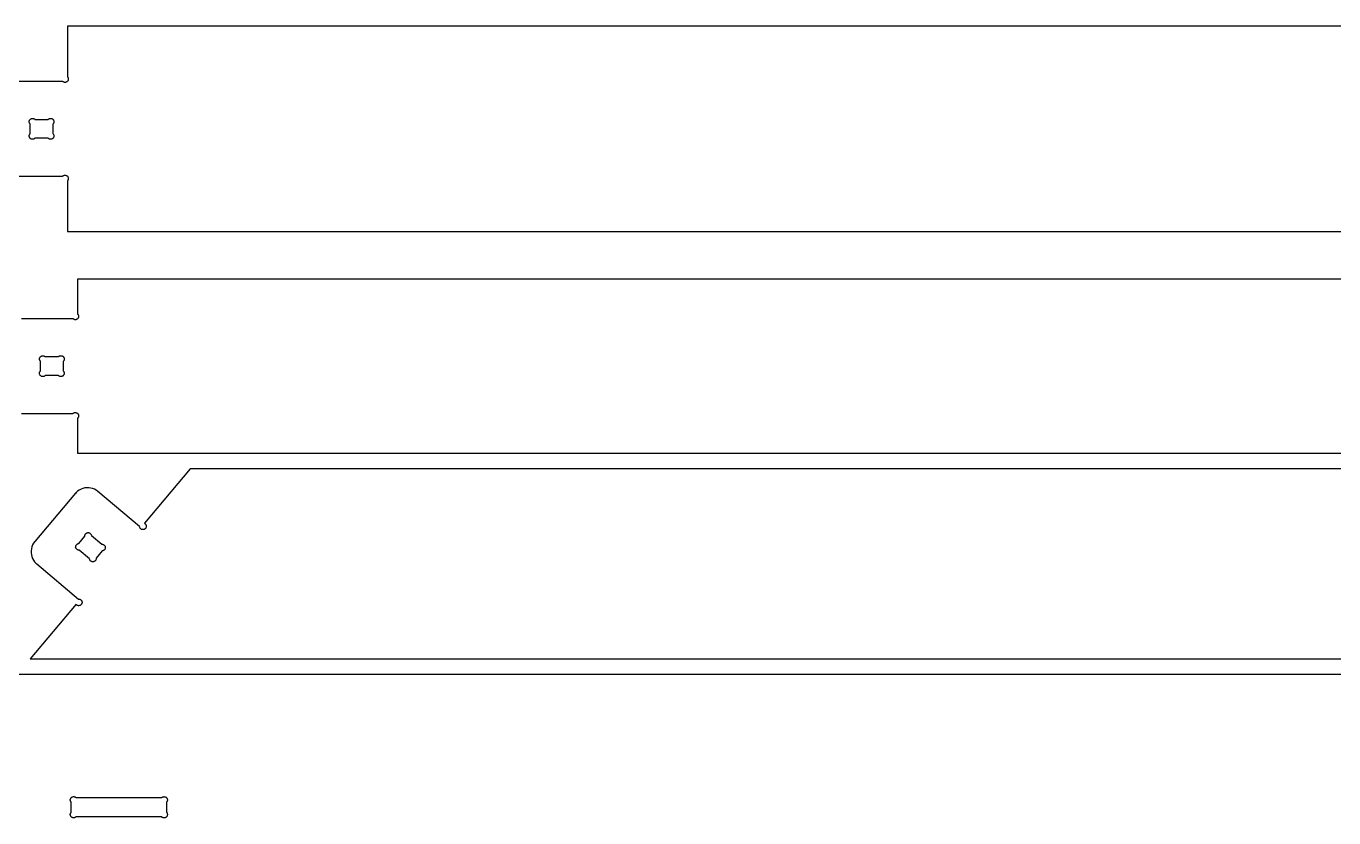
# Model space of a CAD drawing. Header units: metres. Extents: x 0 to 2484, y 0 to 1212.
# Drawn here: x 830 to 1657, y 709 to 1210 of the extents above; entities that cross this region are included whole.
import ezdxf

# ---------------------------------------------------------------- set-up
doc = ezdxf.new("R2010")
doc.units = ezdxf.units.M

msp = doc.modelspace()

# ---------------------------------------------------------------- linework, layer by layer
for p, q in [((1976, 1210.43), (856, 1210.43)), ((856, 1210.43), (856, 1178.41)), ((853.027, 1175.43), (820.505, 1175.43)), ((853.07, 1175.39), (853.027, 1175.43)), ((853.274, 1175.22), (853.07, 1175.39)), ((853.497, 1175.08), (853.274, 1175.22)), ((853.736, 1174.96), (853.497, 1175.08)), ((853.988, 1174.88), (853.736, 1174.96)), ((854.247, 1174.83), (853.988, 1174.88)), ((854.511, 1174.82), (854.247, 1174.83)), ((854.775, 1174.83), (854.511, 1174.82)), ((855.035, 1174.88), (854.775, 1174.83)), ((855.286, 1174.96), (855.035, 1174.88)), ((855.526, 1175.08), (855.286, 1174.96)), ((855.749, 1175.22), (855.526, 1175.08)), ((855.953, 1175.39), (855.749, 1175.22)), ((855.996, 1175.43), (855.953, 1175.39)), ((856, 1175.43), (855.996, 1175.43)), ((856, 1178.41), (856.133, 1178.26)), ((856.133, 1175.58), (856, 1175.44)), ((856, 1175.44), (856, 1175.43)), ((856.133, 1178.26), (856.289, 1178.05)), ((856.289, 1175.79), (856.133, 1175.58)), ((856.289, 1178.05), (856.416, 1177.82)), ((856.416, 1176.02), (856.289, 1175.79)), ((856.416, 1177.82), (856.514, 1177.57)), ((856.514, 1176.27), (856.416, 1176.02)), ((856.514, 1177.57), (856.579, 1177.32)), ((856.579, 1176.53), (856.514, 1176.27)), ((856.579, 1177.32), (856.612, 1177.05)), ((856.612, 1176.79), (856.579, 1176.53)), ((856.612, 1177.05), (856.612, 1176.79)), ((831.883, 1149.94), (831.9, 1150.21)), ((831.9, 1149.68), (831.883, 1149.94)), ((831.9, 1150.21), (831.95, 1150.47)), ((831.95, 1149.42), (831.9, 1149.68)), ((831.95, 1150.47), (832.031, 1150.72)), ((832.031, 1150.72), (832.144, 1150.96)), ((832.144, 1150.96), (832.285, 1151.18)), ((832.285, 1151.18), (832.454, 1151.38)), ((832.454, 1151.38), (832.5, 1151.43)), ((832.5, 1151.43), (832.5, 1151.43)), ((832.5, 1151.43), (832.505, 1151.43)), ((832.505, 1151.43), (832.647, 1151.57)), ((832.647, 1151.57), (832.861, 1151.72)), ((832.861, 1151.72), (833.092, 1151.85)), ((833.092, 1151.85), (833.338, 1151.95)), ((833.338, 1151.95), (833.594, 1152.01)), ((833.594, 1152.01), (833.856, 1152.04)), ((833.856, 1152.04), (834.121, 1152.04)), ((834.121, 1152.04), (834.383, 1152.01)), ((834.383, 1152.01), (834.639, 1151.95)), ((834.639, 1151.95), (834.885, 1151.85)), ((834.885, 1151.85), (835.117, 1151.72)), ((835.117, 1151.72), (835.331, 1151.57)), ((835.331, 1151.57), (835.473, 1151.43)), ((835.473, 1151.43), (843.927, 1151.43)), ((843.927, 1151.43), (843.97, 1151.48)), ((843.97, 1151.48), (844.174, 1151.65)), ((844.174, 1151.65), (844.397, 1151.79)), ((844.397, 1151.79), (844.636, 1151.9)), ((844.636, 1151.9), (844.888, 1151.98)), ((844.888, 1151.98), (845.147, 1152.03)), ((845.147, 1152.03), (845.411, 1152.05)), ((845.411, 1152.05), (845.675, 1152.03)), ((845.675, 1152.03), (845.935, 1151.98)), ((845.935, 1151.98), (846.186, 1151.9)), ((846.186, 1151.9), (846.426, 1151.79)), ((846.426, 1151.79), (846.649, 1151.65)), ((846.649, 1151.65), (846.853, 1151.48)), ((846.853, 1151.48), (846.896, 1151.43)), ((846.896, 1151.43), (846.9, 1151.43)), ((846.9, 1151.43), (846.9, 1151.43)), ((846.9, 1151.43), (847.033, 1151.29)), ((847.033, 1151.29), (847.189, 1151.07)), ((847.189, 1151.07), (847.316, 1150.84)), ((847.316, 1150.84), (847.414, 1150.59)), ((847.414, 1150.59), (847.479, 1150.34)), ((847.479, 1150.34), (847.512, 1150.08)), ((847.512, 1149.81), (847.479, 1149.55)), ((847.512, 1150.08), (847.512, 1149.81)), ((831.888, 1141.05), (831.921, 1141.32)), ((831.921, 1141.32), (831.986, 1141.57)), ((832.031, 1149.17), (831.95, 1149.42)), ((831.986, 1141.57), (832.084, 1141.82)), ((832.144, 1148.93), (832.031, 1149.17)), ((832.084, 1141.82), (832.211, 1142.05)), ((832.285, 1148.71), (832.144, 1148.93)), ((832.211, 1142.05), (832.367, 1142.26)), ((832.454, 1148.5), (832.285, 1148.71)), ((832.367, 1142.26), (832.5, 1142.41)), ((832.5, 1148.46), (832.454, 1148.5)), ((832.5, 1142.41), (832.5, 1148.46)), ((847.033, 1148.6), (846.9, 1148.46)), ((846.9, 1148.46), (846.9, 1142.41)), ((846.9, 1142.41), (846.946, 1142.36)), ((846.946, 1142.36), (847.115, 1142.16)), ((847.189, 1148.82), (847.033, 1148.6)), ((847.115, 1142.16), (847.256, 1141.94)), ((847.316, 1149.05), (847.189, 1148.82)), ((847.256, 1141.94), (847.369, 1141.7)), ((847.414, 1149.29), (847.316, 1149.05)), ((847.369, 1141.7), (847.45, 1141.44)), ((847.479, 1149.55), (847.414, 1149.29)), ((847.45, 1141.44), (847.5, 1141.18)), ((831.888, 1140.79), (831.888, 1141.05)), ((831.921, 1140.53), (831.888, 1140.79)), ((831.986, 1140.27), (831.921, 1140.53)), ((832.084, 1140.02), (831.986, 1140.27)), ((832.211, 1139.79), (832.084, 1140.02)), ((832.367, 1139.58), (832.211, 1139.79)), ((832.5, 1139.44), (832.367, 1139.58)), ((832.5, 1139.43), (832.5, 1139.44)), ((832.504, 1139.43), (832.5, 1139.43)), ((832.547, 1139.39), (832.504, 1139.43)), ((832.751, 1139.22), (832.547, 1139.39)), ((832.974, 1139.08), (832.751, 1139.22)), ((833.214, 1138.96), (832.974, 1139.08)), ((833.465, 1138.88), (833.214, 1138.96)), ((833.725, 1138.83), (833.465, 1138.88)), ((833.989, 1138.82), (833.725, 1138.83)), ((834.253, 1138.83), (833.989, 1138.82)), ((834.512, 1138.88), (834.253, 1138.83)), ((834.764, 1138.96), (834.512, 1138.88)), ((835.003, 1139.08), (834.764, 1138.96)), ((835.226, 1139.22), (835.003, 1139.08)), ((835.43, 1139.39), (835.226, 1139.22)), ((835.473, 1139.43), (835.43, 1139.39)), ((843.927, 1139.43), (835.473, 1139.43)), ((844.069, 1139.3), (843.927, 1139.43)), ((844.283, 1139.14), (844.069, 1139.3)), ((844.515, 1139.02), (844.283, 1139.14)), ((844.761, 1138.92), (844.515, 1139.02)), ((845.017, 1138.85), (844.761, 1138.92)), ((845.279, 1138.82), (845.017, 1138.85)), ((845.544, 1138.82), (845.279, 1138.82)), ((845.806, 1138.85), (845.544, 1138.82)), ((846.062, 1138.92), (845.806, 1138.85)), ((846.308, 1139.02), (846.062, 1138.92)), ((846.539, 1139.14), (846.308, 1139.02)), ((846.753, 1139.3), (846.539, 1139.14)), ((846.895, 1139.43), (846.753, 1139.3)), ((846.9, 1139.43), (846.895, 1139.43)), ((846.946, 1139.48), (846.9, 1139.44)), ((846.9, 1139.44), (846.9, 1139.43)), ((847.115, 1139.68), (846.946, 1139.48)), ((847.256, 1139.91), (847.115, 1139.68)), ((847.369, 1140.15), (847.256, 1139.91)), ((847.45, 1140.4), (847.369, 1140.15)), ((847.5, 1140.66), (847.45, 1140.4)), ((847.5, 1141.18), (847.517, 1140.92)), ((847.517, 1140.92), (847.5, 1140.66)), ((820.505, 1115.43), (853.027, 1115.43)), ((853.027, 1115.43), (853.169, 1115.57)), ((853.169, 1115.57), (853.383, 1115.72)), ((853.383, 1115.72), (853.615, 1115.85)), ((853.615, 1115.85), (853.861, 1115.95)), ((853.861, 1115.95), (854.117, 1116.01)), ((854.117, 1116.01), (854.379, 1116.04)), ((854.379, 1116.04), (854.644, 1116.04)), ((854.644, 1116.04), (854.906, 1116.01)), ((854.906, 1116.01), (855.162, 1115.95)), ((855.162, 1115.95), (855.408, 1115.85)), ((855.408, 1115.85), (855.639, 1115.72)), ((855.639, 1115.72), (855.853, 1115.57)), ((855.853, 1115.57), (855.995, 1115.43)), ((855.995, 1115.43), (856, 1115.43)), ((856, 1115.43), (856, 1115.43)), ((856, 1115.43), (856.046, 1115.38)), ((856.046, 1112.5), (856, 1112.46)), ((856, 1112.46), (856, 1080.43)), ((856.046, 1115.38), (856.215, 1115.18)), ((856.215, 1112.71), (856.046, 1112.5)), ((856.215, 1115.18), (856.356, 1114.96)), ((856.356, 1112.93), (856.215, 1112.71)), ((856.356, 1114.96), (856.469, 1114.72)), ((856.469, 1113.17), (856.356, 1112.93)), ((856.469, 1114.72), (856.55, 1114.47)), ((856.55, 1113.42), (856.469, 1113.17)), ((856.55, 1114.47), (856.6, 1114.21)), ((856.6, 1113.68), (856.55, 1113.42)), ((856.6, 1114.21), (856.617, 1113.94)), ((856.617, 1113.94), (856.6, 1113.68)), ((856, 1080.43), (1976, 1080.43)), ((1982.5, 1050.22), (862.5, 1050.22)), ((862.5, 1050.22), (862.5, 1028.19)), ((862.5, 1028.19), (862.633, 1028.05)), ((862.633, 1028.05), (862.789, 1027.83)), ((862.789, 1025.58), (862.633, 1025.36)), ((862.789, 1027.83), (862.916, 1027.6)), ((862.916, 1025.81), (862.789, 1025.58)), ((862.916, 1027.6), (863.014, 1027.36)), ((863.014, 1026.05), (862.916, 1025.81)), ((863.014, 1027.36), (863.079, 1027.1)), ((863.079, 1026.31), (863.014, 1026.05)), ((863.079, 1027.1), (863.112, 1026.84)), ((863.112, 1026.57), (863.079, 1026.31)), ((863.112, 1026.84), (863.112, 1026.57)), ((859.527, 1025.22), (827.005, 1025.22)), ((859.57, 1025.17), (859.527, 1025.22)), ((859.774, 1025), (859.57, 1025.17)), ((859.997, 1024.86), (859.774, 1025)), ((860.236, 1024.75), (859.997, 1024.86)), ((860.488, 1024.67), (860.236, 1024.75)), ((860.747, 1024.62), (860.488, 1024.67)), ((861.011, 1024.6), (860.747, 1024.62)), ((861.275, 1024.62), (861.011, 1024.6)), ((861.535, 1024.67), (861.275, 1024.62)), ((861.786, 1024.75), (861.535, 1024.67)), ((862.026, 1024.86), (861.786, 1024.75)), ((862.249, 1025), (862.026, 1024.86)), ((862.453, 1025.17), (862.249, 1025)), ((862.496, 1025.22), (862.453, 1025.17)), ((862.5, 1025.22), (862.496, 1025.22)), ((862.633, 1025.36), (862.5, 1025.22)), ((862.5, 1025.22), (862.5, 1025.22)), ((838.531, 1000.5), (838.644, 1000.74)), ((838.644, 1000.74), (838.785, 1000.97)), ((838.785, 1000.97), (838.954, 1001.17)), ((838.954, 1001.17), (839, 1001.21)), ((839, 1001.21), (839, 1001.22)), ((839, 1001.22), (839.005, 1001.22)), ((839.005, 1001.22), (839.147, 1001.35)), ((839.147, 1001.35), (839.361, 1001.51)), ((839.361, 1001.51), (839.592, 1001.63)), ((839.592, 1001.63), (839.838, 1001.73)), ((839.838, 1001.73), (840.094, 1001.8)), ((840.094, 1001.8), (840.356, 1001.83)), ((840.356, 1001.83), (840.621, 1001.83)), ((840.621, 1001.83), (840.883, 1001.8)), ((840.883, 1001.8), (841.139, 1001.73)), ((841.139, 1001.73), (841.385, 1001.63)), ((841.385, 1001.63), (841.617, 1001.51)), ((841.617, 1001.51), (841.831, 1001.35)), ((841.831, 1001.35), (841.973, 1001.22)), ((841.973, 1001.22), (850.427, 1001.22)), ((850.427, 1001.22), (850.47, 1001.26)), ((850.47, 1001.26), (850.674, 1001.43)), ((850.674, 1001.43), (850.897, 1001.57)), ((850.897, 1001.57), (851.136, 1001.69)), ((851.136, 1001.69), (851.388, 1001.77)), ((851.388, 1001.77), (851.647, 1001.82)), ((851.647, 1001.82), (851.911, 1001.83)), ((851.911, 1001.83), (852.175, 1001.82)), ((852.175, 1001.82), (852.435, 1001.77)), ((852.435, 1001.77), (852.686, 1001.69)), ((852.686, 1001.69), (852.926, 1001.57)), ((852.926, 1001.57), (853.149, 1001.43)), ((853.149, 1001.43), (853.353, 1001.26)), ((853.353, 1001.26), (853.396, 1001.22)), ((853.396, 1001.22), (853.4, 1001.22)), ((853.4, 1001.22), (853.4, 1001.21)), ((853.4, 1001.21), (853.533, 1001.07)), ((853.533, 1001.07), (853.689, 1000.86)), ((853.689, 1000.86), (853.816, 1000.62)), ((838.383, 999.728), (838.4, 999.991)), ((838.4, 999.464), (838.383, 999.728)), ((838.4, 999.991), (838.45, 1000.25)), ((838.45, 999.204), (838.4, 999.464)), ((838.45, 1000.25), (838.531, 1000.5)), ((838.531, 998.953), (838.45, 999.204)), ((838.644, 998.713), (838.531, 998.953)), ((838.785, 998.49), (838.644, 998.713)), ((838.954, 998.286), (838.785, 998.49)), ((839, 998.243), (838.954, 998.286)), ((839, 992.189), (839, 998.243)), ((853.533, 998.386), (853.4, 998.243)), ((853.4, 998.243), (853.4, 992.189)), ((853.689, 998.6), (853.533, 998.386)), ((853.816, 998.831), (853.689, 998.6)), ((853.816, 1000.62), (853.914, 1000.38)), ((853.914, 999.077), (853.816, 998.831)), ((853.914, 1000.38), (853.979, 1000.12)), ((853.979, 999.333), (853.914, 999.077)), ((853.979, 1000.12), (854.012, 999.86)), ((854.012, 999.595), (853.979, 999.333)), ((854.012, 999.86), (854.012, 999.595)), ((838.388, 990.837), (838.421, 991.099)), ((838.388, 990.573), (838.388, 990.837)), ((838.421, 990.31), (838.388, 990.573)), ((838.421, 991.099), (838.486, 991.355)), ((838.486, 990.054), (838.421, 990.31)), ((838.486, 991.355), (838.584, 991.601)), ((838.584, 989.809), (838.486, 990.054)), ((838.584, 991.601), (838.711, 991.833)), ((838.711, 989.577), (838.584, 989.809)), ((838.711, 991.833), (838.867, 992.047)), ((838.867, 989.363), (838.711, 989.577)), ((838.867, 992.047), (839, 992.189)), ((839, 989.221), (838.867, 989.363)), ((839, 989.216), (839, 989.221)), ((839.004, 989.216), (839, 989.216)), ((839.047, 989.17), (839.004, 989.216)), ((839.251, 989.002), (839.047, 989.17)), ((839.474, 988.86), (839.251, 989.002)), ((839.714, 988.747), (839.474, 988.86)), ((839.965, 988.666), (839.714, 988.747)), ((840.225, 988.616), (839.965, 988.666)), ((840.489, 988.6), (840.225, 988.616)), ((840.753, 988.616), (840.489, 988.6)), ((841.012, 988.666), (840.753, 988.616)), ((841.264, 988.747), (841.012, 988.666)), ((841.503, 988.86), (841.264, 988.747)), ((841.726, 989.002), (841.503, 988.86)), ((841.93, 989.17), (841.726, 989.002)), ((841.973, 989.216), (841.93, 989.17)), ((850.427, 989.216), (841.973, 989.216)), ((850.569, 989.083), (850.427, 989.216)), ((850.783, 988.927), (850.569, 989.083)), ((851.015, 988.8), (850.783, 988.927)), ((851.261, 988.703), (851.015, 988.8)), ((851.517, 988.637), (851.261, 988.703)), ((851.779, 988.604), (851.517, 988.637)), ((852.044, 988.604), (851.779, 988.604)), ((852.306, 988.637), (852.044, 988.604)), ((852.562, 988.703), (852.306, 988.637)), ((852.808, 988.8), (852.562, 988.703)), ((853.039, 988.927), (852.808, 988.8)), ((853.253, 989.083), (853.039, 988.927)), ((853.395, 989.216), (853.253, 989.083)), ((853.4, 989.216), (853.395, 989.216)), ((853.4, 992.189), (853.446, 992.146)), ((853.446, 989.264), (853.4, 989.221)), ((853.4, 989.221), (853.4, 989.216)), ((853.446, 992.146), (853.615, 991.942)), ((853.615, 989.467), (853.446, 989.264)), ((853.615, 991.942), (853.756, 991.719)), ((853.756, 989.691), (853.615, 989.467)), ((853.756, 991.719), (853.869, 991.48)), ((853.869, 989.93), (853.756, 989.691)), ((853.869, 991.48), (853.95, 991.228)), ((853.95, 990.181), (853.869, 989.93)), ((853.95, 991.228), (854, 990.969)), ((854, 990.441), (853.95, 990.181)), ((854, 990.969), (854.017, 990.705)), ((854.017, 990.705), (854, 990.441)), ((827.005, 965.216), (859.527, 965.216)), ((859.527, 965.216), (859.669, 965.35)), ((859.669, 965.35), (859.883, 965.505)), ((859.883, 965.505), (860.115, 965.632)), ((860.115, 965.632), (860.361, 965.73)), ((860.361, 965.73), (860.617, 965.796)), ((860.617, 965.796), (860.879, 965.829)), ((860.879, 965.829), (861.144, 965.829)), ((861.144, 965.829), (861.406, 965.796)), ((861.406, 965.796), (861.662, 965.73)), ((861.662, 965.73), (861.908, 965.632)), ((861.908, 965.632), (862.139, 965.505)), ((862.139, 965.505), (862.353, 965.35)), ((862.353, 965.35), (862.495, 965.216)), ((862.495, 965.216), (862.5, 965.216)), ((862.5, 965.216), (862.5, 965.212)), ((862.5, 965.212), (862.546, 965.169)), ((862.546, 962.286), (862.5, 962.243)), ((862.5, 962.243), (862.5, 940.216)), ((862.546, 965.169), (862.715, 964.965)), ((862.715, 962.49), (862.546, 962.286)), ((862.715, 964.965), (862.856, 964.742)), ((862.856, 962.713), (862.715, 962.49)), ((862.856, 964.742), (862.969, 964.503)), ((862.969, 962.953), (862.856, 962.713)), ((862.969, 964.503), (863.05, 964.251)), ((863.05, 963.204), (862.969, 962.953)), ((863.05, 964.251), (863.1, 963.991)), ((863.1, 963.464), (863.05, 963.204)), ((863.1, 963.991), (863.117, 963.728)), ((863.117, 963.728), (863.1, 963.464)), ((862.5, 940.216), (1982.5, 940.216)), ((933.702, 930.216), (904.693, 895.756)), ((2397.73, 930.216), (933.702, 930.216)), ((867.034, 918.11), (865.815, 917.808)), ((868.281, 918.256), (867.034, 918.11)), ((869.537, 918.245), (868.281, 918.256)), ((870.782, 918.077), (869.537, 918.245)), ((871.995, 917.755), (870.782, 918.077)), ((861.17, 914.707), (835.416, 884.114)), ((861.185, 914.695), (861.17, 914.707)), ((861.593, 915.179), (861.185, 914.695)), ((862.516, 916.03), (861.593, 915.179)), ((863.538, 916.76), (862.516, 916.03)), ((864.644, 917.355), (863.538, 916.76)), ((865.815, 917.808), (864.644, 917.355)), ((873.159, 917.282), (871.995, 917.755)), ((874.254, 916.668), (873.159, 917.282)), ((875.264, 915.921), (874.254, 916.668)), ((875.267, 915.918), (875.264, 915.921)), ((875.264, 915.921), (875.264, 915.921)), ((875.268, 915.918), (875.267, 915.918)), ((901.678, 893.685), (875.268, 915.918)), ((901.7, 893.491), (901.678, 893.685)), ((901.764, 893.235), (901.7, 893.491)), ((901.859, 892.988), (901.764, 893.235)), ((904.693, 895.756), (904.802, 895.704)), ((904.802, 895.704), (905.024, 895.561)), ((905.024, 895.561), (905.226, 895.39)), ((905.226, 895.39), (905.405, 895.196)), ((905.405, 895.196), (905.559, 894.981)), ((905.559, 894.981), (905.684, 894.748)), ((905.768, 893.2), (905.669, 892.955)), ((905.684, 894.748), (905.779, 894.501)), ((905.836, 893.456), (905.768, 893.2)), ((905.779, 894.501), (905.843, 894.245)), ((905.871, 893.718), (905.836, 893.456)), ((905.843, 894.245), (905.874, 893.982)), ((905.874, 893.982), (905.871, 893.718)), ((863.174, 882.927), (867.073, 887.558)), ((867.062, 887.753), (867.081, 888.017)), ((867.073, 887.558), (867.062, 887.753)), ((867.081, 888.017), (867.133, 888.276)), ((867.133, 888.276), (867.217, 888.527)), ((867.217, 888.527), (867.332, 888.765)), ((867.332, 888.765), (867.475, 888.987)), ((867.475, 888.987), (867.645, 889.189)), ((867.645, 889.189), (867.84, 889.369)), ((867.84, 889.369), (868.055, 889.522)), ((868.055, 889.522), (868.288, 889.648)), ((868.288, 889.648), (868.534, 889.743)), ((868.534, 889.743), (868.791, 889.806)), ((868.791, 889.806), (868.985, 889.829)), ((868.985, 889.829), (868.988, 889.833)), ((868.988, 889.833), (868.991, 889.83)), ((868.991, 889.83), (869.053, 889.837)), ((869.053, 889.837), (869.318, 889.835)), ((869.318, 889.835), (869.58, 889.8)), ((869.58, 889.8), (869.835, 889.732)), ((869.835, 889.732), (870.08, 889.632)), ((870.08, 889.632), (870.311, 889.503)), ((870.311, 889.503), (870.523, 889.346)), ((870.523, 889.346), (870.715, 889.163)), ((870.715, 889.163), (870.881, 888.958)), ((870.881, 888.958), (871.021, 888.733)), ((871.021, 888.733), (871.132, 888.493)), ((871.132, 888.493), (871.211, 888.241)), ((871.211, 888.241), (871.258, 887.981)), ((871.258, 887.981), (871.262, 887.918)), ((871.262, 887.918), (877.73, 882.473)), ((901.984, 892.755), (901.859, 892.988)), ((902.138, 892.54), (901.984, 892.755)), ((902.317, 892.346), (902.138, 892.54)), ((902.52, 892.175), (902.317, 892.346)), ((902.742, 892.032), (902.52, 892.175)), ((902.98, 891.917), (902.742, 892.032)), ((903.231, 891.833), (902.98, 891.917)), ((903.49, 891.782), (903.231, 891.833)), ((903.754, 891.763), (903.49, 891.782)), ((904.018, 891.777), (903.754, 891.763)), ((904.278, 891.824), (904.018, 891.777)), ((904.53, 891.904), (904.278, 891.824)), ((904.77, 892.015), (904.53, 891.904)), ((904.994, 892.154), (904.77, 892.015)), ((905.2, 892.321), (904.994, 892.154)), ((905.382, 892.512), (905.2, 892.321)), ((905.539, 892.725), (905.382, 892.512)), ((905.669, 892.955), (905.539, 892.725)), ((833.088, 878.384), (833.078, 877.128)), ((833.078, 877.128), (833.224, 875.881)), ((833.257, 879.628), (833.088, 878.384)), ((833.579, 880.842), (833.257, 879.628)), ((834.052, 882.006), (833.579, 880.842)), ((834.666, 883.101), (834.052, 882.006)), ((835.413, 884.111), (834.666, 883.101)), ((835.416, 884.114), (835.413, 884.111)), ((835.416, 884.114), (835.416, 884.114)), ((861.255, 880.718), (861.257, 880.983)), ((861.262, 880.656), (861.255, 880.718)), ((861.257, 880.983), (861.292, 881.245)), ((861.259, 880.652), (861.262, 880.656)), ((861.263, 880.649), (861.259, 880.652)), ((861.286, 880.456), (861.263, 880.649)), ((861.349, 880.199), (861.286, 880.456)), ((861.292, 881.245), (861.36, 881.5)), ((861.444, 879.953), (861.349, 880.199)), ((861.36, 881.5), (861.46, 881.745)), ((861.57, 879.72), (861.444, 879.953)), ((861.46, 881.745), (861.589, 881.976)), ((861.723, 879.505), (861.57, 879.72)), ((861.589, 881.976), (861.746, 882.188)), ((861.903, 879.31), (861.723, 879.505)), ((861.746, 882.188), (861.929, 882.38)), ((862.105, 879.14), (861.903, 879.31)), ((861.929, 882.38), (862.134, 882.546)), ((862.327, 878.996), (862.105, 879.14)), ((862.134, 882.546), (862.359, 882.686)), ((862.565, 878.882), (862.327, 878.996)), ((862.359, 882.686), (862.599, 882.797)), ((862.816, 878.798), (862.565, 878.882)), ((862.599, 882.797), (862.851, 882.876)), ((863.075, 878.746), (862.816, 878.798)), ((862.851, 882.876), (863.111, 882.923)), ((863.339, 878.727), (863.075, 878.746)), ((863.111, 882.923), (863.174, 882.927)), ((863.534, 878.738), (863.339, 878.727)), ((870.001, 873.293), (863.534, 878.738)), ((878.089, 878.284), (874.19, 873.653)), ((877.73, 882.473), (877.924, 882.484)), ((877.924, 882.484), (878.188, 882.465)), ((878.152, 878.288), (878.089, 878.284)), ((878.412, 878.335), (878.152, 878.288)), ((878.188, 882.465), (878.447, 882.413)), ((878.664, 878.415), (878.412, 878.335)), ((878.447, 882.413), (878.698, 882.329)), ((878.904, 878.525), (878.664, 878.415)), ((878.698, 882.329), (878.936, 882.215)), ((879.129, 878.665), (878.904, 878.525)), ((878.936, 882.215), (879.158, 882.071)), ((879.334, 878.832), (879.129, 878.665)), ((879.158, 882.071), (879.36, 881.901)), ((879.517, 879.023), (879.334, 878.832)), ((879.36, 881.901), (879.54, 881.707)), ((879.674, 879.235), (879.517, 879.023)), ((879.54, 881.707), (879.693, 881.491)), ((879.803, 879.466), (879.674, 879.235)), ((879.693, 881.491), (879.819, 881.259)), ((879.903, 879.711), (879.803, 879.466)), ((879.819, 881.259), (879.914, 881.012)), ((879.971, 879.966), (879.903, 879.711)), ((879.914, 881.012), (879.977, 880.755)), ((880.006, 880.228), (879.971, 879.966)), ((879.977, 880.755), (880, 880.562)), ((880, 880.562), (880.004, 880.559)), ((880.004, 880.559), (880.001, 880.555)), ((880.001, 880.555), (880.008, 880.493)), ((880.008, 880.493), (880.006, 880.228)), ((833.224, 875.881), (833.526, 874.662)), ((833.526, 874.662), (833.978, 873.49)), ((833.978, 873.49), (834.574, 872.385)), ((834.574, 872.385), (835.303, 871.363)), ((835.303, 871.363), (836.155, 870.44)), ((836.155, 870.44), (836.639, 870.032)), ((836.639, 870.032), (836.627, 870.017)), ((836.627, 870.017), (863.036, 847.784)), ((870.005, 873.23), (870.001, 873.293)), ((870.052, 872.97), (870.005, 873.23)), ((870.131, 872.718), (870.052, 872.97)), ((870.242, 872.478), (870.131, 872.718)), ((870.382, 872.253), (870.242, 872.478)), ((870.548, 872.048), (870.382, 872.253)), ((870.74, 871.866), (870.548, 872.048)), ((870.952, 871.708), (870.74, 871.866)), ((871.183, 871.579), (870.952, 871.708)), ((871.428, 871.48), (871.183, 871.579)), ((871.683, 871.412), (871.428, 871.48)), ((871.945, 871.376), (871.683, 871.412)), ((872.21, 871.374), (871.945, 871.376)), ((872.272, 871.381), (872.21, 871.374)), ((872.276, 871.379), (872.272, 871.381)), ((872.278, 871.382), (872.276, 871.379)), ((872.472, 871.405), (872.278, 871.382)), ((872.729, 871.468), (872.472, 871.405)), ((872.975, 871.564), (872.729, 871.468)), ((873.208, 871.689), (872.975, 871.564)), ((873.423, 871.843), (873.208, 871.689)), ((873.618, 872.022), (873.423, 871.843)), ((873.788, 872.224), (873.618, 872.022)), ((873.931, 872.446), (873.788, 872.224)), ((874.046, 872.684), (873.931, 872.446)), ((874.13, 872.935), (874.046, 872.684)), ((874.182, 873.194), (874.13, 872.935)), ((874.201, 873.458), (874.182, 873.194)), ((874.19, 873.653), (874.201, 873.458)), ((861.507, 844.457), (832.5, 810)), ((861.666, 844.262), (861.507, 844.457)), ((861.857, 844.079), (861.666, 844.262)), ((862.07, 843.922), (861.857, 844.079)), ((862.301, 843.792), (862.07, 843.922)), ((862.546, 843.693), (862.301, 843.792)), ((862.801, 843.625), (862.546, 843.693)), ((863.063, 843.59), (862.801, 843.625)), ((863.036, 847.784), (863.099, 847.792)), ((863.327, 843.587), (863.063, 843.59)), ((863.099, 847.792), (863.363, 847.789)), ((863.59, 843.618), (863.327, 843.587)), ((863.363, 847.789), (863.625, 847.754)), ((863.847, 843.682), (863.59, 843.618)), ((863.625, 847.754), (863.881, 847.686)), ((864.093, 843.777), (863.847, 843.682)), ((863.881, 847.686), (864.126, 847.587)), ((864.326, 843.902), (864.093, 843.777)), ((864.126, 847.587), (864.357, 847.457)), ((864.541, 844.056), (864.326, 843.902)), ((864.357, 847.457), (864.569, 847.3)), ((864.735, 844.235), (864.541, 844.056)), ((864.569, 847.3), (864.76, 847.118)), ((864.906, 844.438), (864.735, 844.235)), ((864.76, 847.118), (864.927, 846.912)), ((865.049, 844.66), (864.906, 844.438)), ((864.927, 846.912), (865.067, 846.688)), ((865.164, 844.898), (865.049, 844.66)), ((865.067, 846.688), (865.177, 846.448)), ((865.248, 845.149), (865.164, 844.898)), ((865.177, 846.448), (865.257, 846.196)), ((865.3, 845.408), (865.248, 845.149)), ((865.257, 846.196), (865.304, 845.936)), ((865.318, 845.672), (865.3, 845.408)), ((865.304, 845.936), (865.318, 845.672)), ((832.5, 810), (2296.53, 810)), ((1939.6, 800), (810, 800)), ((857.855, 720.611), (857.871, 720.875)), ((857.871, 720.347), (857.855, 720.611)), ((857.871, 720.875), (857.921, 721.135)), ((857.921, 720.088), (857.871, 720.347)), ((857.921, 721.135), (858.003, 721.386)), ((858.003, 719.836), (857.921, 720.088)), ((858.003, 721.386), (858.115, 721.626)), ((858.115, 719.597), (858.003, 719.836)), ((858.115, 721.626), (858.257, 721.849)), ((858.257, 719.374), (858.115, 719.597)), ((858.257, 721.849), (858.425, 722.053)), ((858.425, 722.053), (858.471, 722.096)), ((858.471, 722.096), (858.471, 722.1)), ((858.471, 722.1), (858.476, 722.1)), ((858.476, 722.1), (858.618, 722.233)), ((858.618, 722.233), (858.832, 722.389)), ((858.832, 722.389), (859.064, 722.516)), ((859.064, 722.516), (859.31, 722.614)), ((859.31, 722.614), (859.566, 722.679)), ((859.566, 722.679), (859.828, 722.712)), ((859.828, 722.712), (860.092, 722.712)), ((860.092, 722.712), (860.355, 722.679)), ((860.355, 722.679), (860.611, 722.614)), ((860.611, 722.614), (860.856, 722.516)), ((860.856, 722.516), (861.088, 722.389)), ((861.088, 722.389), (861.302, 722.233)), ((861.302, 722.233), (861.444, 722.1)), ((861.444, 722.1), (915.698, 722.1)), ((915.698, 722.1), (915.742, 722.146)), ((915.742, 722.146), (915.945, 722.315)), ((915.945, 722.315), (916.169, 722.456)), ((916.169, 722.456), (916.408, 722.569)), ((916.408, 722.569), (916.659, 722.65)), ((916.659, 722.65), (916.919, 722.7)), ((916.919, 722.7), (917.183, 722.717)), ((917.183, 722.717), (917.447, 722.7)), ((917.447, 722.7), (917.706, 722.65)), ((917.706, 722.65), (917.958, 722.569)), ((917.958, 722.569), (918.197, 722.456)), ((918.197, 722.456), (918.42, 722.315)), ((918.42, 722.315), (918.624, 722.146)), ((918.624, 722.146), (918.667, 722.1)), ((918.667, 722.1), (918.671, 722.1)), ((918.671, 722.1), (918.671, 722.095)), ((918.671, 722.095), (918.805, 721.953)), ((918.805, 721.953), (918.96, 721.739)), ((918.96, 721.739), (919.088, 721.508)), ((919.088, 719.715), (918.96, 719.483)), ((919.088, 721.508), (919.185, 721.262)), ((919.185, 719.961), (919.088, 719.715)), ((919.185, 721.262), (919.251, 721.006)), ((919.251, 720.217), (919.185, 719.961)), ((919.251, 721.006), (919.284, 720.744)), ((919.284, 720.479), (919.251, 720.217)), ((919.284, 720.744), (919.284, 720.479)), ((857.859, 711.521), (857.892, 711.783)), ((857.859, 711.256), (857.859, 711.521)), ((857.892, 710.994), (857.859, 711.256)), ((857.892, 711.783), (857.958, 712.039)), ((857.958, 712.039), (858.055, 712.285)), ((858.055, 712.285), (858.183, 712.517)), ((858.183, 712.517), (858.338, 712.731)), ((858.425, 719.17), (858.257, 719.374)), ((858.338, 712.731), (858.471, 712.873)), ((858.471, 719.127), (858.425, 719.17)), ((858.471, 712.873), (858.471, 719.127)), ((918.805, 719.269), (918.671, 719.127)), ((918.671, 719.127), (918.671, 712.873)), ((918.671, 712.873), (918.717, 712.83)), ((918.717, 712.83), (918.886, 712.626)), ((918.96, 719.483), (918.805, 719.269)), ((918.886, 712.626), (919.028, 712.403)), ((919.028, 712.403), (919.14, 712.164)), ((919.14, 712.164), (919.222, 711.912)), ((919.222, 711.912), (919.271, 711.653)), ((919.271, 711.653), (919.288, 711.389)), ((919.288, 711.389), (919.271, 711.125)), ((857.958, 710.738), (857.892, 710.994)), ((858.055, 710.492), (857.958, 710.738)), ((858.183, 710.261), (858.055, 710.492)), ((858.338, 710.047), (858.183, 710.261)), ((858.471, 709.905), (858.338, 710.047)), ((858.471, 709.9), (858.471, 709.905)), ((858.476, 709.9), (858.471, 709.9)), ((858.519, 709.854), (858.476, 709.9)), ((858.723, 709.685), (858.519, 709.854)), ((858.946, 709.544), (858.723, 709.685)), ((859.185, 709.431), (858.946, 709.544)), ((859.437, 709.35), (859.185, 709.431)), ((859.696, 709.3), (859.437, 709.35)), ((859.96, 709.283), (859.696, 709.3)), ((860.224, 709.3), (859.96, 709.283)), ((860.484, 709.35), (860.224, 709.3)), ((860.735, 709.431), (860.484, 709.35)), ((860.974, 709.544), (860.735, 709.431)), ((861.198, 709.685), (860.974, 709.544)), ((861.401, 709.854), (861.198, 709.685)), ((861.444, 709.9), (861.401, 709.854)), ((915.699, 709.9), (861.444, 709.9)), ((915.841, 709.767), (915.699, 709.9)), ((916.055, 709.611), (915.841, 709.767)), ((916.286, 709.484), (916.055, 709.611)), ((916.532, 709.386), (916.286, 709.484)), ((916.788, 709.321), (916.532, 709.386)), ((917.051, 709.288), (916.788, 709.321)), ((917.315, 709.288), (917.051, 709.288)), ((917.577, 709.321), (917.315, 709.288)), ((917.833, 709.386), (917.577, 709.321)), ((918.079, 709.484), (917.833, 709.386)), ((918.311, 709.611), (918.079, 709.484)), ((918.525, 709.767), (918.311, 709.611)), ((918.667, 709.9), (918.525, 709.767)), ((918.671, 709.9), (918.667, 709.9)), ((918.717, 709.947), (918.671, 709.904)), ((918.671, 709.904), (918.671, 709.9)), ((918.886, 710.151), (918.717, 709.947)), ((919.028, 710.374), (918.886, 710.151)), ((919.14, 710.614), (919.028, 710.374)), ((919.222, 710.865), (919.14, 710.614)), ((919.271, 711.125), (919.222, 710.865))]:
    msp.add_line(p, q)

doc.saveas('drawing.dxf')
